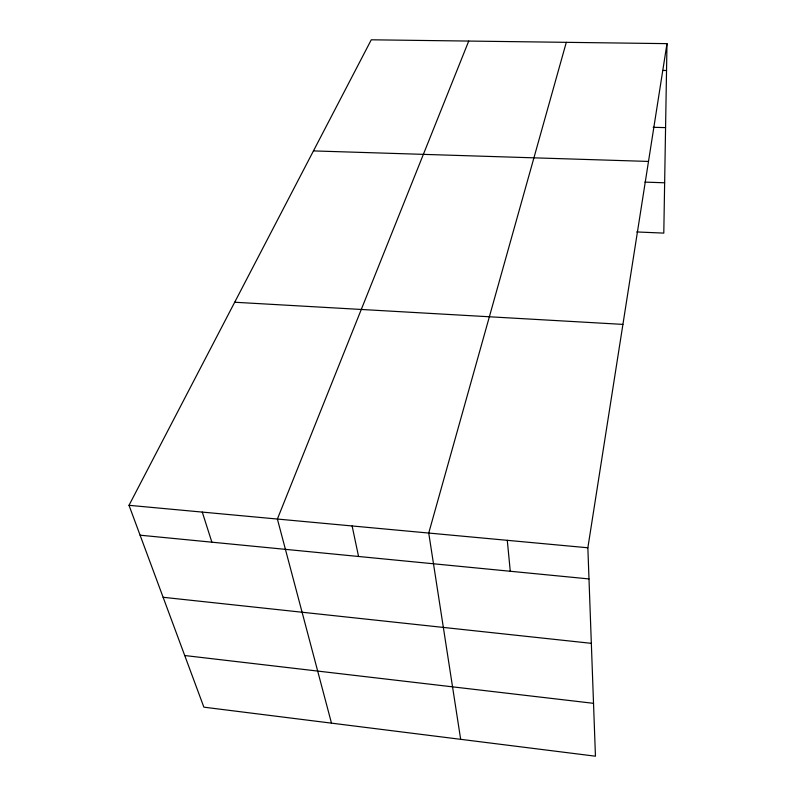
<?xml version="1.0" encoding="UTF-8"?>
<svg xmlns="http://www.w3.org/2000/svg" width="796" height="796" viewBox="0 0 796 796"><rect width="100%" height="100%" fill="white"/><g stroke="black" fill="none" stroke-linecap="round" stroke-linejoin="round"><path stroke-width="1.19" d="M666.988 43.641L587.856 547.777L595.448 756.2L203.876 707.166L129.012 505.311L371.274 39.8L666.988 43.641L663.794 233.109L636.74 231.954M566.304 42.337L428.736 533.051L460.665 739.325M468.725 41.064L277.386 519.042L331.484 723.146M662.879 70.436L666.541 70.506M653.158 127.29L665.575 127.619M313.455 150.912L648.501 161.429M644.899 182.105L664.64 182.791M234.691 302.241L622.92 324.39M129.012 505.311L587.856 547.777M140.086 535.191L588.99 578.931M163.12 597.289L591.338 643.337M184.722 655.526L593.527 703.326M202.274 512.087L211.875 542.185M352.121 525.957L358.558 556.474M507.281 540.315L510.276 571.259"/></g></svg>
